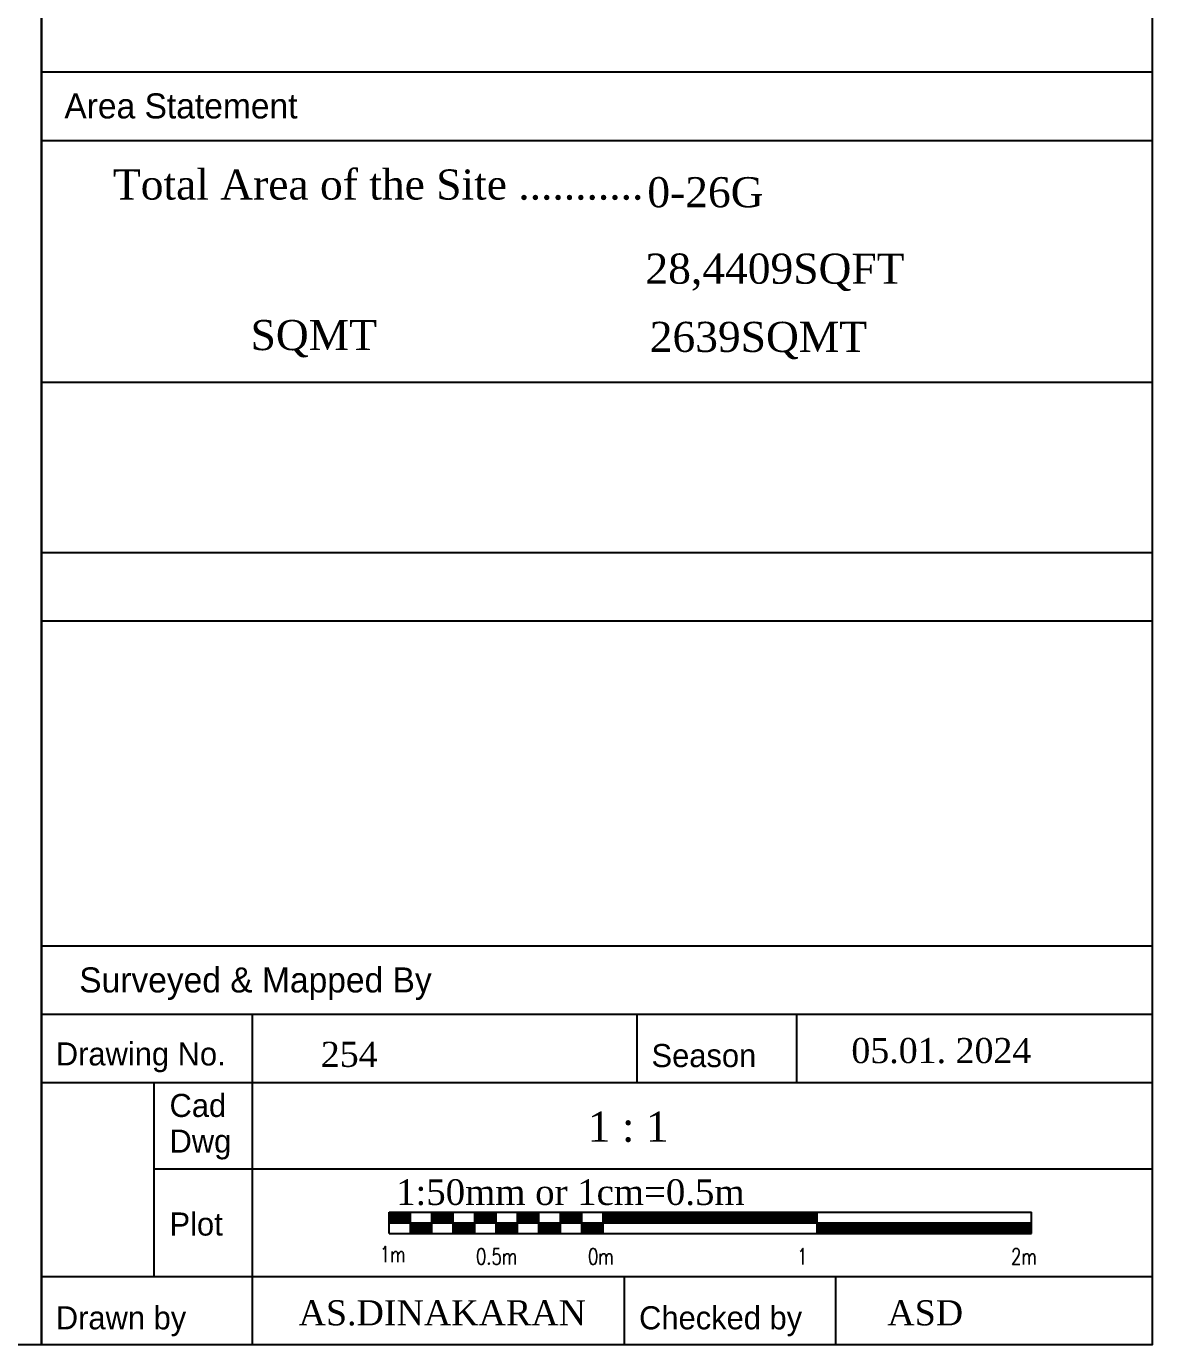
# Model space of a CAD drawing. Extents: x 1878645 to 3043969, y -1160829 to -603973.
# Drawn here: x 2256811 to 2289769, y -1160829 to -1122261 of the extents above; entities that cross this region are included whole.
import ezdxf
from ezdxf.enums import TextEntityAlignment as Align

# ---------------------------------------------------------------- set-up
doc = ezdxf.new("R2010")
doc.units = 0
doc.header["$LTSCALE"] = 100
for name, color, linetype in [('BOR', 100, 'Continuous'), ('TEMPLE', 6, 'Continuous'), ('TITLE', 7, 'Continuous')]:
    doc.layers.add(name, color=color, linetype=linetype)
doc.styles.add('rs', font='romans.shx')
doc.styles.add('STY', font='stylu.ttf')
doc.styles.add('TR', font='times.ttf', dxfattribs={"height": 2.4})

# ---------------------------------------------------------------- blocks, each defined once
blk = doc.blocks.new('*X2625')
at = {"color": 0}
for p, q in [((912.9, 95.28), (912.9, 96.28)), ((913, 95.28), (913, 96.28)), ((913.1, 95.28), (913.1, 96.28)), ((913.2, 95.28), (913.2, 96.28)), ((913.3, 95.28), (913.3, 96.28)), ((913.4, 95.28), (913.4, 96.28)), ((913.5, 95.28), (913.5, 96.28)), ((913.6, 95.28), (913.6, 96.28)), ((913.7, 95.28), (913.7, 96.28)), ((913.8, 95.28), (913.8, 96.28)), ((913.9, 95.28), (913.9, 96.28)), ((914, 95.28), (914, 96.28)), ((914.1, 95.28), (914.1, 96.28)), ((914.2, 95.28), (914.2, 96.28)), ((914.3, 95.28), (914.3, 96.28)), ((914.4, 95.28), (914.4, 96.28)), ((914.5, 95.28), (914.5, 96.28)), ((914.6, 95.28), (914.6, 96.28)), ((914.7, 95.28), (914.7, 96.28)), ((914.8, 95.28), (914.8, 96.28)), ((916.9, 95.28), (916.9, 96.28)), ((917, 95.28), (917, 96.28)), ((917.1, 95.28), (917.1, 96.28)), ((917.2, 95.28), (917.2, 96.28)), ((917.3, 95.28), (917.3, 96.28)), ((917.4, 95.28), (917.4, 96.28)), ((917.5, 95.28), (917.5, 96.28)), ((917.6, 95.28), (917.6, 96.28)), ((917.7, 95.28), (917.7, 96.28)), ((917.8, 95.28), (917.8, 96.28)), ((917.9, 95.28), (917.9, 96.28)), ((918, 95.28), (918, 96.28)), ((918.1, 95.28), (918.1, 96.28)), ((918.2, 95.28), (918.2, 96.28)), ((918.3, 95.28), (918.3, 96.28)), ((918.4, 95.28), (918.4, 96.28)), ((918.5, 95.28), (918.5, 96.28)), ((918.6, 95.28), (918.6, 96.28)), ((918.7, 95.28), (918.7, 96.28)), ((918.8, 95.28), (918.8, 96.28)), ((920.9, 95.28), (920.9, 96.28)), ((921, 95.28), (921, 96.28)), ((921.1, 95.28), (921.1, 96.28)), ((921.2, 95.28), (921.2, 96.28)), ((921.3, 95.28), (921.3, 96.28)), ((921.4, 95.28), (921.4, 96.28)), ((921.5, 95.28), (921.5, 96.28)), ((921.6, 95.28), (921.6, 96.28)), ((921.7, 95.28), (921.7, 96.28)), ((921.8, 95.28), (921.8, 96.28)), ((921.9, 95.28), (921.9, 96.28)), ((922, 95.28), (922, 96.28)), ((922.1, 95.28), (922.1, 96.28)), ((922.2, 95.28), (922.2, 96.28)), ((922.3, 95.28), (922.3, 96.28)), ((922.4, 95.28), (922.4, 96.28)), ((922.5, 95.28), (922.5, 96.28)), ((922.6, 95.28), (922.6, 96.28)), ((922.7, 95.28), (922.7, 96.28)), ((922.8, 95.28), (922.8, 96.28)), ((924.9, 95.28), (924.9, 96.28)), ((925, 95.28), (925, 96.28)), ((925.1, 95.28), (925.1, 96.28)), ((925.2, 95.28), (925.2, 96.28)), ((925.3, 95.28), (925.3, 96.28)), ((925.4, 95.28), (925.4, 96.28)), ((925.5, 95.28), (925.5, 96.28)), ((925.6, 95.28), (925.6, 96.28)), ((925.7, 95.28), (925.7, 96.28)), ((925.8, 95.28), (925.8, 96.28)), ((925.9, 95.28), (925.9, 96.28)), ((926, 95.28), (926, 96.28)), ((926.1, 95.28), (926.1, 96.28)), ((926.2, 95.28), (926.2, 96.28)), ((926.3, 95.28), (926.3, 96.28)), ((926.4, 95.28), (926.4, 96.28)), ((926.5, 95.28), (926.5, 96.28)), ((926.6, 95.28), (926.6, 96.28)), ((926.7, 95.28), (926.7, 96.28)), ((926.8, 95.28), (926.8, 96.28)), ((928.9, 95.28), (928.9, 96.28)), ((929, 95.28), (929, 96.28)), ((929.1, 95.28), (929.1, 96.28)), ((929.2, 95.28), (929.2, 96.28)), ((929.3, 95.28), (929.3, 96.28)), ((929.4, 95.28), (929.4, 96.28)), ((929.5, 95.28), (929.5, 96.28)), ((929.6, 95.28), (929.6, 96.28)), ((929.7, 95.28), (929.7, 96.28)), ((929.8, 95.28), (929.8, 96.28)), ((929.9, 95.28), (929.9, 96.28)), ((930, 95.28), (930, 96.28)), ((930.1, 95.28), (930.1, 96.28)), ((930.2, 95.28), (930.2, 96.28)), ((930.3, 95.28), (930.3, 96.28)), ((930.4, 95.28), (930.4, 96.28)), ((930.5, 95.28), (930.5, 96.28)), ((930.6, 95.28), (930.6, 96.28)), ((930.7, 95.28), (930.7, 96.28)), ((930.8, 95.28), (930.8, 96.28)), ((914.9, 94.28), (914.9, 95.28)), ((915, 94.28), (915, 95.28)), ((915.1, 94.28), (915.1, 95.28)), ((915.2, 94.28), (915.2, 95.28)), ((915.3, 94.28), (915.3, 95.28)), ((915.4, 94.28), (915.4, 95.28)), ((915.5, 94.28), (915.5, 95.28)), ((915.6, 94.28), (915.6, 95.28)), ((915.7, 94.28), (915.7, 95.28)), ((915.8, 94.28), (915.8, 95.28)), ((915.9, 94.28), (915.9, 95.28)), ((916, 94.28), (916, 95.28)), ((916.1, 94.28), (916.1, 95.28)), ((916.2, 94.28), (916.2, 95.28)), ((916.3, 94.28), (916.3, 95.28)), ((916.4, 94.28), (916.4, 95.28)), ((916.5, 94.28), (916.5, 95.28)), ((916.6, 94.28), (916.6, 95.28)), ((916.7, 94.28), (916.7, 95.28)), ((916.8, 94.28), (916.8, 95.28)), ((918.9, 94.28), (918.9, 95.28)), ((919, 94.28), (919, 95.28)), ((919.1, 94.28), (919.1, 95.28)), ((919.2, 94.28), (919.2, 95.28)), ((919.3, 94.28), (919.3, 95.28)), ((919.4, 94.28), (919.4, 95.28)), ((919.5, 94.28), (919.5, 95.28)), ((919.6, 94.28), (919.6, 95.28)), ((919.7, 94.28), (919.7, 95.28)), ((919.8, 94.28), (919.8, 95.28)), ((919.9, 94.28), (919.9, 95.28)), ((920, 94.28), (920, 95.28)), ((920.1, 94.28), (920.1, 95.28)), ((920.2, 94.28), (920.2, 95.28)), ((920.3, 94.28), (920.3, 95.28)), ((920.4, 94.28), (920.4, 95.28)), ((920.5, 94.28), (920.5, 95.28)), ((920.6, 94.28), (920.6, 95.28)), ((920.7, 94.28), (920.7, 95.28)), ((920.8, 94.28), (920.8, 95.28)), ((922.9, 94.28), (922.9, 95.28)), ((923, 94.28), (923, 95.28)), ((923.1, 94.28), (923.1, 95.28)), ((923.2, 94.28), (923.2, 95.28)), ((923.3, 94.28), (923.3, 95.28)), ((923.4, 94.28), (923.4, 95.28)), ((923.5, 94.28), (923.5, 95.28)), ((923.6, 94.28), (923.6, 95.28)), ((923.7, 94.28), (923.7, 95.28)), ((923.8, 94.28), (923.8, 95.28)), ((923.9, 94.28), (923.9, 95.28)), ((924, 94.28), (924, 95.28)), ((924.1, 94.28), (924.1, 95.28)), ((924.2, 94.28), (924.2, 95.28)), ((924.3, 94.28), (924.3, 95.28)), ((924.4, 94.28), (924.4, 95.28)), ((924.5, 94.28), (924.5, 95.28)), ((924.6, 94.28), (924.6, 95.28)), ((924.7, 94.28), (924.7, 95.28)), ((924.8, 94.28), (924.8, 95.28)), ((926.9, 94.28), (926.9, 95.28)), ((927, 94.28), (927, 95.28)), ((927.1, 94.28), (927.1, 95.28)), ((927.2, 94.28), (927.2, 95.28)), ((927.3, 94.28), (927.3, 95.28)), ((927.4, 94.28), (927.4, 95.28)), ((927.5, 94.28), (927.5, 95.28)), ((927.6, 94.28), (927.6, 95.28)), ((927.7, 94.28), (927.7, 95.28)), ((927.8, 94.28), (927.8, 95.28)), ((927.9, 94.28), (927.9, 95.28)), ((928, 94.28), (928, 95.28)), ((928.1, 94.28), (928.1, 95.28)), ((928.2, 94.28), (928.2, 95.28)), ((928.3, 94.28), (928.3, 95.28)), ((928.4, 94.28), (928.4, 95.28)), ((928.5, 94.28), (928.5, 95.28)), ((928.6, 94.28), (928.6, 95.28)), ((928.7, 94.28), (928.7, 95.28)), ((928.8, 94.28), (928.8, 95.28)), ((930.9, 94.28), (930.9, 95.28)), ((931, 94.28), (931, 95.28)), ((931.1, 94.28), (931.1, 95.28)), ((931.2, 94.28), (931.2, 95.28)), ((931.3, 94.28), (931.3, 95.28)), ((931.4, 94.28), (931.4, 95.28)), ((931.5, 94.28), (931.5, 95.28)), ((931.6, 94.28), (931.6, 95.28)), ((931.7, 94.28), (931.7, 95.28)), ((931.8, 94.28), (931.8, 95.28)), ((931.9, 94.28), (931.9, 95.28)), ((932, 94.28), (932, 95.28)), ((932.1, 94.28), (932.1, 95.28)), ((932.2, 94.28), (932.2, 95.28)), ((932.3, 94.28), (932.3, 95.28)), ((932.4, 94.28), (932.4, 95.28)), ((932.5, 94.28), (932.5, 95.28)), ((932.6, 94.28), (932.6, 95.28)), ((932.7, 94.28), (932.7, 95.28)), ((932.8, 94.28), (932.8, 95.28))]:
    blk.add_line(p, q, dxfattribs=at)

msp = doc.modelspace()

# ---------------------------------------------------------------- linework, layer by layer
at = {"layer": 'BOR', "lineweight": 25}
for p, q in [((2257249.72938, -1123595.5387), (2289768.89872, -1123595.5387)), ((2257249.72938, -1137654.20969), (2289768.89872, -1137654.20969)), ((2257249.72938, -1149158.45271), (2289768.89872, -1149158.45271)), ((2257249.72938, -1151159.49024), (2289768.89872, -1151159.49024))]:
    msp.add_line(p, q, dxfattribs=at)
at = {"layer": 'BOR'}
for points in [[(2257249.72938, -1048428.61387), (2257249.72938, -1160828.61387)], [(2257249.72938, -1160828.61387), (2289768.89872, -1160828.61387), (2289768.89872, -1048463.93467)]]:
    msp.add_lwpolyline(points, dxfattribs=at)
at = {"layer": 'TEMPLE'}
msp.add_lwpolyline([(2257249.72938, -1048428.61387), (2144849.72938, -1048428.61387), (2144849.72938, -1160828.61387), (2257249.72938, -1160828.61387)], close=True, dxfattribs=at)
at = {"layer": 'TITLE', "lineweight": 25, "ltscale": 0.03}
for p, q in [((2257249.72938, -1125596.57623), (2289768.89872, -1125596.57623)), ((2257249.72938, -1132667.15329), (2289768.89872, -1132667.15329)), ((2257249.72938, -1139655.24721), (2289768.89872, -1139655.24721)), ((2257249.72938, -1151159.49024), (2289768.89872, -1151159.49024)), ((2263423.11221, -1151159.49024), (2263423.11221, -1160829.30534)), ((2279344.86648, -1151159.49024), (2279344.86648, -1153156.95173)), ((2257249.72938, -1153160.52776), (2289768.89872, -1153160.52776)), ((2260537.02698, -1153160.52776), (2260537.02698, -1158831.84385)), ((2260537.02698, -1155683.36195), (2289768.89872, -1155683.36195)), ((2257249.72938, -1158831.84385), (2289768.89872, -1158831.84385)), ((2280490.63522, -1158831.84385), (2280490.63522, -1160829.30534))]:
    msp.add_line(p, q, dxfattribs=at)
at = {"layer": 'TITLE', "color": 7}
for p, q in [((2267424.92045, -1156949.15245, -27019.38835), (2286221.01669, -1156949.13529, -27019.38835)), ((2267424.92102, -1157575.68899, -27019.38835), (2267424.92045, -1156949.15245, -27019.38835)), ((2268051.45756, -1157575.68842, -27019.38835), (2268051.45699, -1156949.15188, -27019.38835)), ((2268677.99411, -1157575.68785, -27019.38835), (2268677.99353, -1156949.1513, -27019.38835)), ((2269304.53065, -1157575.68727, -27019.38835), (2269304.53007, -1156949.15073, -27019.38835)), ((2269931.06719, -1157575.6867, -27019.38835), (2269931.06662, -1156949.15016, -27019.38835)), ((2270557.60373, -1157575.68613, -27019.38835), (2270557.60316, -1156949.14959, -27019.38835)), ((2271184.14027, -1157575.68556, -27019.38835), (2271184.1397, -1156949.14902, -27019.38835)), ((2271810.67681, -1157575.68498, -27019.38835), (2271810.67624, -1156949.14844, -27019.38835)), ((2272437.21335, -1157575.68441, -27019.38835), (2272437.21278, -1156949.14787, -27019.38835)), ((2273063.7499, -1157575.68384, -27019.38835), (2273063.74932, -1156949.1473, -27019.38835)), ((2273690.28644, -1157575.68327, -27019.38835), (2273690.28586, -1156949.14673, -27019.38835)), ((2273715.5516, -1157262.41497, 1801.29256), (2273715.55131, -1156949.1467, 1801.29256)), ((2273746.87843, -1157262.41495, 1801.29256), (2273746.87814, -1156949.14668, 1801.29256)), ((2273778.20525, -1157262.41492, 1801.29256), (2273778.20497, -1156949.14665, 1801.29256)), ((2273809.53208, -1157262.41489, 1801.29256), (2273809.53179, -1156949.14662, 1801.29256)), ((2273840.85891, -1157262.41486, 1801.29256), (2273840.85862, -1156949.14659, 1801.29256)), ((2273872.18574, -1157262.41483, 1801.29256), (2273872.18545, -1156949.14656, 1801.29256)), ((2273903.51256, -1157262.4148, 1801.29256), (2273903.51228, -1156949.14653, 1801.29256)), ((2273934.83939, -1157262.41477, 1801.29256), (2273934.8391, -1156949.1465, 1801.29256)), ((2273966.16622, -1157262.41475, 1801.29256), (2273966.16593, -1156949.14648, 1801.29256)), ((2273997.49304, -1157262.41472, 1801.29256), (2273997.49276, -1156949.14645, 1801.29256)), ((2274028.81987, -1157262.41469, 1801.29256), (2274028.81958, -1156949.14642, 1801.29256)), ((2274060.1467, -1157262.41466, 1801.29256), (2274060.14641, -1156949.14639, 1801.29256)), ((2274091.47352, -1157262.41463, 1801.29256), (2274091.47324, -1156949.14636, 1801.29256)), ((2274122.80035, -1157262.4146, 1801.29256), (2274122.80007, -1156949.14633, 1801.29256)), ((2274154.12718, -1157262.41457, 1801.29256), (2274154.12689, -1156949.1463, 1801.29256)), ((2274185.45401, -1157262.41455, 1801.29256), (2274185.45372, -1156949.14628, 1801.29256)), ((2274216.78083, -1157262.41452, 1801.29256), (2274216.78055, -1156949.14625, 1801.29256)), ((2274248.10766, -1157262.41449, 1801.29256), (2274248.10737, -1156949.14622, 1801.29256)), ((2274279.43449, -1157262.41446, 1801.29256), (2274279.4342, -1156949.14619, 1801.29256)), ((2274310.76131, -1157262.41443, 1801.29256), (2274310.76103, -1156949.14616, 1801.29256)), ((2274342.08814, -1157262.4144, 1801.29256), (2274342.08786, -1156949.14613, 1801.29256)), ((2274373.41497, -1157262.41437, 1801.29256), (2274373.41468, -1156949.1461, 1801.29256)), ((2274404.74179, -1157262.41435, 1801.29256), (2274404.74151, -1156949.14607, 1801.29256)), ((2274436.06862, -1157262.41432, 1801.29256), (2274436.06834, -1156949.14605, 1801.29256)), ((2274467.39545, -1157262.41429, 1801.29256), (2274467.39516, -1156949.14602, 1801.29256)), ((2274498.72228, -1157262.41426, 1801.29256), (2274498.72199, -1156949.14599, 1801.29256)), ((2274530.0491, -1157262.41423, 1801.29256), (2274530.04882, -1156949.14596, 1801.29256)), ((2274561.37593, -1157262.4142, 1801.29256), (2274561.37564, -1156949.14593, 1801.29256)), ((2274592.70276, -1157262.41417, 1801.29256), (2274592.70247, -1156949.1459, 1801.29256)), ((2274624.02958, -1157262.41415, 1801.29256), (2274624.0293, -1156949.14587, 1801.29256)), ((2274655.35641, -1157262.41412, 1801.29256), (2274655.35613, -1156949.14585, 1801.29256)), ((2274686.68324, -1157262.41409, 1801.29256), (2274686.68295, -1156949.14582, 1801.29256)), ((2274718.01007, -1157262.41406, 1801.29256), (2274718.00978, -1156949.14579, 1801.29256)), ((2274749.33689, -1157262.41403, 1801.29256), (2274749.33661, -1156949.14576, 1801.29256)), ((2274780.66372, -1157262.414, 1801.29256), (2274780.66343, -1156949.14573, 1801.29256)), ((2274811.99055, -1157262.41397, 1801.29256), (2274811.99026, -1156949.1457, 1801.29256)), ((2274843.31737, -1157262.41395, 1801.29256), (2274843.31709, -1156949.14567, 1801.29256)), ((2274874.6442, -1157262.41392, 1801.29256), (2274874.64392, -1156949.14565, 1801.29256)), ((2274905.97103, -1157262.41389, 1801.29256), (2274905.97074, -1156949.14562, 1801.29256)), ((2274937.29786, -1157262.41386, 1801.29256), (2274937.29757, -1156949.14559, 1801.29256)), ((2274968.62468, -1157262.41383, 1801.29256), (2274968.6244, -1156949.14556, 1801.29256)), ((2274999.95151, -1157262.4138, 1801.29256), (2274999.95122, -1156949.14553, 1801.29256)), ((2275031.27834, -1157262.41377, 1801.29256), (2275031.27805, -1156949.1455, 1801.29256)), ((2275062.60516, -1157262.41374, 1801.29256), (2275062.60488, -1156949.14547, 1801.29256)), ((2275093.93199, -1157262.41372, 1801.29256), (2275093.9317, -1156949.14545, 1801.29256)), ((2275125.25882, -1157262.41369, 1801.29256), (2275125.25853, -1156949.14542, 1801.29256)), ((2275156.58564, -1157262.41366, 1801.29256), (2275156.58536, -1156949.14539, 1801.29256)), ((2275187.91247, -1157262.41363, 1801.29256), (2275187.91219, -1156949.14536, 1801.29256)), ((2275219.2393, -1157262.4136, 1801.29256), (2275219.23901, -1156949.14533, 1801.29256)), ((2275250.56613, -1157262.41357, 1801.29256), (2275250.56584, -1156949.1453, 1801.29256)), ((2275281.89295, -1157262.41354, 1801.29256), (2275281.89267, -1156949.14527, 1801.29256)), ((2275313.21978, -1157262.41352, 1801.29256), (2275313.21949, -1156949.14525, 1801.29256)), ((2275344.54661, -1157262.41349, 1801.29256), (2275344.54632, -1156949.14522, 1801.29256)), ((2275375.87343, -1157262.41346, 1801.29256), (2275375.87315, -1156949.14519, 1801.29256)), ((2275407.20026, -1157262.41343, 1801.29256), (2275407.19997, -1156949.14516, 1801.29256)), ((2275438.52709, -1157262.4134, 1801.29256), (2275438.5268, -1156949.14513, 1801.29256)), ((2275469.85392, -1157262.41337, 1801.29256), (2275469.85363, -1156949.1451, 1801.29256)), ((2275501.18074, -1157262.41334, 1801.29256), (2275501.18046, -1156949.14507, 1801.29256)), ((2275532.50757, -1157262.41332, 1801.29256), (2275532.50728, -1156949.14505, 1801.29256)), ((2275563.8344, -1157262.41329, 1801.29256), (2275563.83411, -1156949.14502, 1801.29256)), ((2275595.16122, -1157262.41326, 1801.29256), (2275595.16094, -1156949.14499, 1801.29256)), ((2275626.48805, -1157262.41323, 1801.29256), (2275626.48776, -1156949.14496, 1801.29256)), ((2275657.81488, -1157262.4132, 1801.29256), (2275657.81459, -1156949.14493, 1801.29256)), ((2275689.14171, -1157262.41317, 1801.29256), (2275689.14142, -1156949.1449, 1801.29256)), ((2275720.46853, -1157262.41314, 1801.29256), (2275720.46825, -1156949.14487, 1801.29256)), ((2275751.79536, -1157262.41312, 1801.29256), (2275751.79507, -1156949.14484, 1801.29256)), ((2275783.12219, -1157262.41309, 1801.29256), (2275783.1219, -1156949.14482, 1801.29256)), ((2275814.44901, -1157262.41306, 1801.29256), (2275814.44873, -1156949.14479, 1801.29256)), ((2275845.77584, -1157262.41303, 1801.29256), (2275845.77555, -1156949.14476, 1801.29256)), ((2275877.10267, -1157262.413, 1801.29256), (2275877.10238, -1156949.14473, 1801.29256)), ((2275908.42949, -1157262.41297, 1801.29256), (2275908.42921, -1156949.1447, 1801.29256)), ((2275939.75632, -1157262.41294, 1801.29256), (2275939.75604, -1156949.14467, 1801.29256)), ((2275971.08315, -1157262.41292, 1801.29256), (2275971.08286, -1156949.14464, 1801.29256)), ((2276002.40998, -1157262.41289, 1801.29256), (2276002.40969, -1156949.14462, 1801.29256)), ((2276033.7368, -1157262.41286, 1801.29256), (2276033.73652, -1156949.14459, 1801.29256)), ((2276065.06363, -1157262.41283, 1801.29256), (2276065.06334, -1156949.14456, 1801.29256)), ((2276096.39046, -1157262.4128, 1801.29256), (2276096.39017, -1156949.14453, 1801.29256)), ((2276127.71728, -1157262.41277, 1801.29256), (2276127.717, -1156949.1445, 1801.29256)), ((2276159.04411, -1157262.41274, 1801.29256), (2276159.04382, -1156949.14447, 1801.29256)), ((2276190.37094, -1157262.41271, 1801.29256), (2276190.37065, -1156949.14444, 1801.29256)), ((2276221.69777, -1157262.41269, 1801.29256), (2276221.69748, -1156949.14442, 1801.29256)), ((2276253.02459, -1157262.41266, 1801.29256), (2276253.02431, -1156949.14439, 1801.29256)), ((2276284.35142, -1157262.41263, 1801.29256), (2276284.35113, -1156949.14436, 1801.29256)), ((2276315.67825, -1157262.4126, 1801.29256), (2276315.67796, -1156949.14433, 1801.29256)), ((2276347.00507, -1157262.41257, 1801.29256), (2276347.00479, -1156949.1443, 1801.29256)), ((2276378.3319, -1157262.41254, 1801.29256), (2276378.33161, -1156949.14427, 1801.29256)), ((2276409.65873, -1157262.41251, 1801.29256), (2276409.65844, -1156949.14424, 1801.29256)), ((2276440.98556, -1157262.41249, 1801.29256), (2276440.98527, -1156949.14422, 1801.29256)), ((2276472.31238, -1157262.41246, 1801.29256), (2276472.3121, -1156949.14419, 1801.29256)), ((2276503.63921, -1157262.41243, 1801.29256), (2276503.63892, -1156949.14416, 1801.29256)), ((2276534.96604, -1157262.4124, 1801.29256), (2276534.96575, -1156949.14413, 1801.29256)), ((2276566.29286, -1157262.41237, 1801.29256), (2276566.29258, -1156949.1441, 1801.29256)), ((2276597.61969, -1157262.41234, 1801.29256), (2276597.6194, -1156949.14407, 1801.29256)), ((2276628.94652, -1157262.41231, 1801.29256), (2276628.94623, -1156949.14404, 1801.29256)), ((2276660.27334, -1157262.41229, 1801.29256), (2276660.27306, -1156949.14402, 1801.29256)), ((2276691.60017, -1157262.41226, 1801.29256), (2276691.59988, -1156949.14399, 1801.29256)), ((2276722.927, -1157262.41223, 1801.29256), (2276722.92671, -1156949.14396, 1801.29256)), ((2276754.25383, -1157262.4122, 1801.29256), (2276754.25354, -1156949.14393, 1801.29256)), ((2276785.58065, -1157262.41217, 1801.29256), (2276785.58037, -1156949.1439, 1801.29256)), ((2276816.90748, -1157262.41214, 1801.29256), (2276816.90719, -1156949.14387, 1801.29256)), ((2276848.23431, -1157262.41211, 1801.29256), (2276848.23402, -1156949.14384, 1801.29256)), ((2276879.56113, -1157262.41209, 1801.29256), (2276879.56085, -1156949.14382, 1801.29256)), ((2276910.88796, -1157262.41206, 1801.29256), (2276910.88767, -1156949.14379, 1801.29256)), ((2276942.21479, -1157262.41203, 1801.29256), (2276942.2145, -1156949.14376, 1801.29256)), ((2276973.54161, -1157262.412, 1801.29256), (2276973.54133, -1156949.14373, 1801.29256)), ((2277004.86844, -1157262.41197, 1801.29256), (2277004.86816, -1156949.1437, 1801.29256)), ((2277036.19527, -1157262.41194, 1801.29256), (2277036.19498, -1156949.14367, 1801.29256)), ((2277067.5221, -1157262.41191, 1801.29256), (2277067.52181, -1156949.14364, 1801.29256)), ((2277098.84892, -1157262.41189, 1801.29256), (2277098.84864, -1156949.14361, 1801.29256)), ((2277130.17575, -1157262.41186, 1801.29256), (2277130.17546, -1156949.14359, 1801.29256)), ((2277161.50258, -1157262.41183, 1801.29256), (2277161.50229, -1156949.14356, 1801.29256)), ((2277192.8294, -1157262.4118, 1801.29256), (2277192.82912, -1156949.14353, 1801.29256)), ((2277224.15623, -1157262.41177, 1801.29256), (2277224.15595, -1156949.1435, 1801.29256)), ((2277255.48306, -1157262.41174, 1801.29256), (2277255.48277, -1156949.14347, 1801.29256)), ((2277286.80989, -1157262.41171, 1801.29256), (2277286.8096, -1156949.14344, 1801.29256)), ((2277318.13671, -1157262.41169, 1801.29256), (2277318.13643, -1156949.14341, 1801.29256)), ((2277349.46354, -1157262.41166, 1801.29256), (2277349.46325, -1156949.14339, 1801.29256)), ((2277380.79037, -1157262.41163, 1801.29256), (2277380.79008, -1156949.14336, 1801.29256)), ((2277412.11719, -1157262.4116, 1801.29256), (2277412.11691, -1156949.14333, 1801.29256)), ((2277443.44402, -1157262.41157, 1801.29256), (2277443.44373, -1156949.1433, 1801.29256)), ((2277474.77085, -1157262.41154, 1801.29256), (2277474.77056, -1156949.14327, 1801.29256)), ((2277506.09768, -1157262.41151, 1801.29256), (2277506.09739, -1156949.14324, 1801.29256)), ((2277537.4245, -1157262.41149, 1801.29256), (2277537.42422, -1156949.14321, 1801.29256)), ((2277568.75133, -1157262.41146, 1801.29256), (2277568.75104, -1156949.14319, 1801.29256)), ((2277600.07816, -1157262.41143, 1801.29256), (2277600.07787, -1156949.14316, 1801.29256)), ((2277631.40498, -1157262.4114, 1801.29256), (2277631.4047, -1156949.14313, 1801.29256)), ((2277662.73181, -1157262.41137, 1801.29256), (2277662.73152, -1156949.1431, 1801.29256)), ((2277694.05864, -1157262.41134, 1801.29256), (2277694.05835, -1156949.14307, 1801.29256)), ((2277725.38546, -1157262.41131, 1801.29256), (2277725.38518, -1156949.14304, 1801.29256)), ((2277756.71229, -1157262.41128, 1801.29256), (2277756.71201, -1156949.14301, 1801.29256)), ((2277788.03912, -1157262.41126, 1801.29256), (2277788.03883, -1156949.14299, 1801.29256)), ((2277819.36595, -1157262.41123, 1801.29256), (2277819.36566, -1156949.14296, 1801.29256)), ((2277850.69277, -1157262.4112, 1801.29256), (2277850.69249, -1156949.14293, 1801.29256)), ((2277882.0196, -1157262.41117, 1801.29256), (2277882.01931, -1156949.1429, 1801.29256)), ((2277913.34643, -1157262.41114, 1801.29256), (2277913.34614, -1156949.14287, 1801.29256)), ((2277944.67325, -1157262.41111, 1801.29256), (2277944.67297, -1156949.14284, 1801.29256)), ((2277976.00008, -1157262.41108, 1801.29256), (2277975.9998, -1156949.14281, 1801.29256)), ((2278007.32691, -1157262.41106, 1801.29256), (2278007.32662, -1156949.14279, 1801.29256)), ((2278038.65374, -1157262.41103, 1801.29256), (2278038.65345, -1156949.14276, 1801.29256)), ((2278069.98056, -1157262.411, 1801.29256), (2278069.98028, -1156949.14273, 1801.29256)), ((2278101.30739, -1157262.41097, 1801.29256), (2278101.3071, -1156949.1427, 1801.29256)), ((2278132.63422, -1157262.41094, 1801.29256), (2278132.63393, -1156949.14267, 1801.29256)), ((2278163.96104, -1157262.41091, 1801.29256), (2278163.96076, -1156949.14264, 1801.29256)), ((2278195.28787, -1157262.41088, 1801.29256), (2278195.28758, -1156949.14261, 1801.29256)), ((2278226.6147, -1157262.41086, 1801.29256), (2278226.61441, -1156949.14259, 1801.29256)), ((2278257.94152, -1157262.41083, 1801.29256), (2278257.94124, -1156949.14256, 1801.29256)), ((2278289.26835, -1157262.4108, 1801.29256), (2278289.26807, -1156949.14253, 1801.29256)), ((2278320.59518, -1157262.41077, 1801.29256), (2278320.59489, -1156949.1425, 1801.29256)), ((2278351.92201, -1157262.41074, 1801.29256), (2278351.92172, -1156949.14247, 1801.29256)), ((2278383.24883, -1157262.41071, 1801.29256), (2278383.24855, -1156949.14244, 1801.29256)), ((2278414.57566, -1157262.41068, 1801.29256), (2278414.57537, -1156949.14241, 1801.29256)), ((2278445.90249, -1157262.41066, 1801.29256), (2278445.9022, -1156949.14238, 1801.29256)), ((2278477.22931, -1157262.41063, 1801.29256), (2278477.22903, -1156949.14236, 1801.29256)), ((2278508.55614, -1157262.4106, 1801.29256), (2278508.55586, -1156949.14233, 1801.29256)), ((2278539.88297, -1157262.41057, 1801.29256), (2278539.88268, -1156949.1423, 1801.29256)), ((2278571.2098, -1157262.41054, 1801.29256), (2278571.20951, -1156949.14227, 1801.29256)), ((2278602.53662, -1157262.41051, 1801.29256), (2278602.53634, -1156949.14224, 1801.29256)), ((2278633.86345, -1157262.41048, 1801.29256), (2278633.86316, -1156949.14221, 1801.29256)), ((2278665.19028, -1157262.41046, 1801.29256), (2278665.18999, -1156949.14218, 1801.29256)), ((2278696.5171, -1157262.41043, 1801.29256), (2278696.51682, -1156949.14216, 1801.29256)), ((2278727.84393, -1157262.4104, 1801.29256), (2278727.84365, -1156949.14213, 1801.29256)), ((2278759.17076, -1157262.41037, 1801.29256), (2278759.17047, -1156949.1421, 1801.29256)), ((2278790.49758, -1157262.41034, 1801.29256), (2278790.4973, -1156949.14207, 1801.29256)), ((2278821.82441, -1157262.41031, 1801.29256), (2278821.82413, -1156949.14204, 1801.29256)), ((2278853.15124, -1157262.41028, 1801.29256), (2278853.15095, -1156949.14201, 1801.29256)), ((2278884.47807, -1157262.41026, 1801.29256), (2278884.47778, -1156949.14198, 1801.29256)), ((2278915.80489, -1157262.41023, 1801.29256), (2278915.80461, -1156949.14196, 1801.29256)), ((2278947.13172, -1157262.4102, 1801.29256), (2278947.13143, -1156949.14193, 1801.29256)), ((2278978.45855, -1157262.41017, 1801.29256), (2278978.45826, -1156949.1419, 1801.29256)), ((2279009.78537, -1157262.41014, 1801.29256), (2279009.78509, -1156949.14187, 1801.29256)), ((2279041.1122, -1157262.41011, 1801.29256), (2279041.11192, -1156949.14184, 1801.29256)), ((2279072.43903, -1157262.41008, 1801.29256), (2279072.43874, -1156949.14181, 1801.29256)), ((2279103.76586, -1157262.41005, 1801.29256), (2279103.76557, -1156949.14178, 1801.29256)), ((2279135.09268, -1157262.41003, 1801.29256), (2279135.0924, -1156949.14176, 1801.29256)), ((2279166.41951, -1157262.41, 1801.29256), (2279166.41922, -1156949.14173, 1801.29256)), ((2279197.74634, -1157262.40997, 1801.29256), (2279197.74605, -1156949.1417, 1801.29256)), ((2279229.07316, -1157262.40994, 1801.29256), (2279229.07288, -1156949.14167, 1801.29256)), ((2279260.39999, -1157262.40991, 1801.29256), (2279260.3997, -1156949.14164, 1801.29256)), ((2279291.72682, -1157262.40988, 1801.29256), (2279291.72653, -1156949.14161, 1801.29256)), ((2279323.05365, -1157262.40985, 1801.29256), (2279323.05336, -1156949.14158, 1801.29256)), ((2279354.38047, -1157262.40983, 1801.29256), (2279354.38019, -1156949.14156, 1801.29256)), ((2279385.7073, -1157262.4098, 1801.29256), (2279385.70701, -1156949.14153, 1801.29256)), ((2279417.03413, -1157262.40977, 1801.29256), (2279417.03384, -1156949.1415, 1801.29256)), ((2279448.36095, -1157262.40974, 1801.29256), (2279448.36067, -1156949.14147, 1801.29256)), ((2279479.68778, -1157262.40971, 1801.29256), (2279479.68749, -1156949.14144, 1801.29256)), ((2279511.01461, -1157262.40968, 1801.29256), (2279511.01432, -1156949.14141, 1801.29256)), ((2279542.34143, -1157262.40965, 1801.29256), (2279542.34115, -1156949.14138, 1801.29256)), ((2279573.66826, -1157262.40963, 1801.29256), (2279573.66798, -1156949.14136, 1801.29256)), ((2279604.99509, -1157262.4096, 1801.29256), (2279604.9948, -1156949.14133, 1801.29256)), ((2279636.32192, -1157262.40957, 1801.29256), (2279636.32163, -1156949.1413, 1801.29256)), ((2279667.64874, -1157262.40954, 1801.29256), (2279667.64846, -1156949.14127, 1801.29256)), ((2279698.97557, -1157262.40951, 1801.29256), (2279698.97528, -1156949.14124, 1801.29256)), ((2279730.3024, -1157262.40948, 1801.29256), (2279730.30211, -1156949.14121, 1801.29256)), ((2279761.62922, -1157262.40945, 1801.29256), (2279761.62894, -1156949.14118, 1801.29256)), ((2279792.95605, -1157262.40943, 1801.29256), (2279792.95577, -1156949.14115, 1801.29256)), ((2279824.28288, -1157262.4094, 1801.29256), (2279824.28259, -1156949.14113, 1801.29256)), ((2279855.60971, -1157262.40937, 1801.29256), (2279855.60942, -1156949.1411, 1801.29256)), ((2279886.93653, -1157262.40934, 1801.29256), (2279886.93625, -1156949.14107, 1801.29256)), ((2279918.26336, -1157262.40931, 1801.29256), (2279918.26307, -1156949.14104, 1801.29256)), ((2279949.59019, -1157262.40928, 1801.29256), (2279949.5899, -1156949.14101, 1801.29256)), ((2279955.65185, -1157575.67755, -27019.38835), (2279955.65128, -1156949.14101, -27019.38835)), ((2286221.01727, -1157575.67183, -27019.38835), (2286221.01669, -1156949.13529, -27019.38835)), ((2267424.92074, -1157262.42072, -27019.38835), (2286221.01698, -1157262.40356, -27019.38835)), ((2279980.9173, -1157575.67752, 1801.29256), (2279980.91701, -1157262.40925, 1801.29256)), ((2280012.24413, -1157575.6775, 1801.29256), (2280012.24384, -1157262.40923, 1801.29256)), ((2280043.57095, -1157575.67747, 1801.29256), (2280043.57067, -1157262.4092, 1801.29256)), ((2280074.89778, -1157575.67744, 1801.29256), (2280074.8975, -1157262.40917, 1801.29256)), ((2280106.22461, -1157575.67741, 1801.29256), (2280106.22432, -1157262.40914, 1801.29256)), ((2280137.55144, -1157575.67738, 1801.29256), (2280137.55115, -1157262.40911, 1801.29256)), ((2280168.87826, -1157575.67735, 1801.29256), (2280168.87798, -1157262.40908, 1801.29256)), ((2280200.20509, -1157575.67732, 1801.29256), (2280200.2048, -1157262.40905, 1801.29256)), ((2280231.53192, -1157575.6773, 1801.29256), (2280231.53163, -1157262.40903, 1801.29256)), ((2280262.85874, -1157575.67727, 1801.29256), (2280262.85846, -1157262.409, 1801.29256)), ((2280294.18557, -1157575.67724, 1801.29256), (2280294.18528, -1157262.40897, 1801.29256)), ((2280325.5124, -1157575.67721, 1801.29256), (2280325.51211, -1157262.40894, 1801.29256)), ((2280356.83922, -1157575.67718, 1801.29256), (2280356.83894, -1157262.40891, 1801.29256)), ((2280388.16605, -1157575.67715, 1801.29256), (2280388.16577, -1157262.40888, 1801.29256)), ((2280419.49288, -1157575.67712, 1801.29256), (2280419.49259, -1157262.40885, 1801.29256)), ((2280450.81971, -1157575.6771, 1801.29256), (2280450.81942, -1157262.40882, 1801.29256)), ((2280482.14653, -1157575.67707, 1801.29256), (2280482.14625, -1157262.4088, 1801.29256)), ((2280513.47336, -1157575.67704, 1801.29256), (2280513.47307, -1157262.40877, 1801.29256)), ((2280544.80019, -1157575.67701, 1801.29256), (2280544.7999, -1157262.40874, 1801.29256)), ((2280576.12701, -1157575.67698, 1801.29256), (2280576.12673, -1157262.40871, 1801.29256)), ((2280607.45384, -1157575.67695, 1801.29256), (2280607.45356, -1157262.40868, 1801.29256)), ((2280638.78067, -1157575.67692, 1801.29256), (2280638.78038, -1157262.40865, 1801.29256)), ((2280670.1075, -1157575.6769, 1801.29256), (2280670.10721, -1157262.40862, 1801.29256)), ((2280701.43432, -1157575.67687, 1801.29256), (2280701.43404, -1157262.4086, 1801.29256)), ((2280732.76115, -1157575.67684, 1801.29256), (2280732.76086, -1157262.40857, 1801.29256)), ((2280764.08798, -1157575.67681, 1801.29256), (2280764.08769, -1157262.40854, 1801.29256)), ((2280795.4148, -1157575.67678, 1801.29256), (2280795.41452, -1157262.40851, 1801.29256)), ((2280826.74163, -1157575.67675, 1801.29256), (2280826.74134, -1157262.40848, 1801.29256)), ((2280858.06846, -1157575.67672, 1801.29256), (2280858.06817, -1157262.40845, 1801.29256)), ((2280889.39529, -1157575.6767, 1801.29256), (2280889.395, -1157262.40842, 1801.29256)), ((2280920.72211, -1157575.67667, 1801.29256), (2280920.72183, -1157262.4084, 1801.29256)), ((2280952.04894, -1157575.67664, 1801.29256), (2280952.04865, -1157262.40837, 1801.29256)), ((2280983.37577, -1157575.67661, 1801.29256), (2280983.37548, -1157262.40834, 1801.29256)), ((2281014.70259, -1157575.67658, 1801.29256), (2281014.70231, -1157262.40831, 1801.29256)), ((2281046.02942, -1157575.67655, 1801.29256), (2281046.02913, -1157262.40828, 1801.29256)), ((2281077.35625, -1157575.67652, 1801.29256), (2281077.35596, -1157262.40825, 1801.29256)), ((2281108.68307, -1157575.67649, 1801.29256), (2281108.68279, -1157262.40822, 1801.29256)), ((2281140.0099, -1157575.67647, 1801.29256), (2281140.00962, -1157262.4082, 1801.29256)), ((2281171.33673, -1157575.67644, 1801.29256), (2281171.33644, -1157262.40817, 1801.29256)), ((2281202.66356, -1157575.67641, 1801.29256), (2281202.66327, -1157262.40814, 1801.29256)), ((2281233.99038, -1157575.67638, 1801.29256), (2281233.9901, -1157262.40811, 1801.29256)), ((2281265.31721, -1157575.67635, 1801.29256), (2281265.31692, -1157262.40808, 1801.29256)), ((2281296.64404, -1157575.67632, 1801.29256), (2281296.64375, -1157262.40805, 1801.29256)), ((2281327.97086, -1157575.67629, 1801.29256), (2281327.97058, -1157262.40802, 1801.29256)), ((2281359.29769, -1157575.67627, 1801.29256), (2281359.29741, -1157262.408, 1801.29256)), ((2281390.62452, -1157575.67624, 1801.29256), (2281390.62423, -1157262.40797, 1801.29256)), ((2281421.95135, -1157575.67621, 1801.29256), (2281421.95106, -1157262.40794, 1801.29256)), ((2281453.27817, -1157575.67618, 1801.29256), (2281453.27789, -1157262.40791, 1801.29256)), ((2281484.605, -1157575.67615, 1801.29256), (2281484.60471, -1157262.40788, 1801.29256)), ((2281515.93183, -1157575.67612, 1801.29256), (2281515.93154, -1157262.40785, 1801.29256)), ((2281547.25865, -1157575.67609, 1801.29256), (2281547.25837, -1157262.40782, 1801.29256)), ((2281578.58548, -1157575.67607, 1801.29256), (2281578.58519, -1157262.4078, 1801.29256)), ((2281609.91231, -1157575.67604, 1801.29256), (2281609.91202, -1157262.40777, 1801.29256)), ((2281641.23913, -1157575.67601, 1801.29256), (2281641.23885, -1157262.40774, 1801.29256)), ((2281672.56596, -1157575.67598, 1801.29256), (2281672.56568, -1157262.40771, 1801.29256)), ((2281703.89279, -1157575.67595, 1801.29256), (2281703.8925, -1157262.40768, 1801.29256)), ((2281735.21962, -1157575.67592, 1801.29256), (2281735.21933, -1157262.40765, 1801.29256)), ((2281766.54644, -1157575.67589, 1801.29256), (2281766.54616, -1157262.40762, 1801.29256)), ((2281797.87327, -1157575.67587, 1801.29256), (2281797.87298, -1157262.40759, 1801.29256)), ((2281829.2001, -1157575.67584, 1801.29256), (2281829.19981, -1157262.40757, 1801.29256)), ((2281860.52692, -1157575.67581, 1801.29256), (2281860.52664, -1157262.40754, 1801.29256)), ((2281891.85375, -1157575.67578, 1801.29256), (2281891.85347, -1157262.40751, 1801.29256)), ((2281923.18058, -1157575.67575, 1801.29256), (2281923.18029, -1157262.40748, 1801.29256)), ((2281954.50741, -1157575.67572, 1801.29256), (2281954.50712, -1157262.40745, 1801.29256)), ((2281985.83423, -1157575.67569, 1801.29256), (2281985.83395, -1157262.40742, 1801.29256)), ((2282017.16106, -1157575.67567, 1801.29256), (2282017.16077, -1157262.40739, 1801.29256)), ((2282048.48789, -1157575.67564, 1801.29256), (2282048.4876, -1157262.40737, 1801.29256)), ((2282079.81471, -1157575.67561, 1801.29256), (2282079.81443, -1157262.40734, 1801.29256)), ((2282111.14154, -1157575.67558, 1801.29256), (2282111.14125, -1157262.40731, 1801.29256)), ((2282142.46837, -1157575.67555, 1801.29256), (2282142.46808, -1157262.40728, 1801.29256)), ((2282173.7952, -1157575.67552, 1801.29256), (2282173.79491, -1157262.40725, 1801.29256)), ((2282205.12202, -1157575.67549, 1801.29256), (2282205.12174, -1157262.40722, 1801.29256)), ((2282236.44885, -1157575.67547, 1801.29256), (2282236.44856, -1157262.40719, 1801.29256)), ((2282267.77568, -1157575.67544, 1801.29256), (2282267.77539, -1157262.40717, 1801.29256)), ((2282299.1025, -1157575.67541, 1801.29256), (2282299.10222, -1157262.40714, 1801.29256)), ((2282330.42933, -1157575.67538, 1801.29256), (2282330.42904, -1157262.40711, 1801.29256)), ((2282361.75616, -1157575.67535, 1801.29256), (2282361.75587, -1157262.40708, 1801.29256)), ((2282393.08298, -1157575.67532, 1801.29256), (2282393.0827, -1157262.40705, 1801.29256)), ((2282424.40981, -1157575.67529, 1801.29256), (2282424.40953, -1157262.40702, 1801.29256)), ((2282455.73664, -1157575.67526, 1801.29256), (2282455.73635, -1157262.40699, 1801.29256)), ((2282487.06347, -1157575.67524, 1801.29256), (2282487.06318, -1157262.40697, 1801.29256)), ((2282518.39029, -1157575.67521, 1801.29256), (2282518.39001, -1157262.40694, 1801.29256)), ((2282549.71712, -1157575.67518, 1801.29256), (2282549.71683, -1157262.40691, 1801.29256)), ((2282581.04395, -1157575.67515, 1801.29256), (2282581.04366, -1157262.40688, 1801.29256)), ((2282612.37077, -1157575.67512, 1801.29256), (2282612.37049, -1157262.40685, 1801.29256)), ((2282643.6976, -1157575.67509, 1801.29256), (2282643.69732, -1157262.40682, 1801.29256)), ((2282675.02443, -1157575.67506, 1801.29256), (2282675.02414, -1157262.40679, 1801.29256)), ((2282706.35126, -1157575.67504, 1801.29256), (2282706.35097, -1157262.40677, 1801.29256)), ((2282737.67808, -1157575.67501, 1801.29256), (2282737.6778, -1157262.40674, 1801.29256)), ((2282769.00491, -1157575.67498, 1801.29256), (2282769.00462, -1157262.40671, 1801.29256)), ((2282800.33174, -1157575.67495, 1801.29256), (2282800.33145, -1157262.40668, 1801.29256)), ((2282831.65856, -1157575.67492, 1801.29256), (2282831.65828, -1157262.40665, 1801.29256)), ((2282862.98539, -1157575.67489, 1801.29256), (2282862.9851, -1157262.40662, 1801.29256)), ((2282894.31222, -1157575.67486, 1801.29256), (2282894.31193, -1157262.40659, 1801.29256)), ((2282925.63904, -1157575.67484, 1801.29256), (2282925.63876, -1157262.40657, 1801.29256)), ((2282956.96587, -1157575.67481, 1801.29256), (2282956.96559, -1157262.40654, 1801.29256)), ((2282988.2927, -1157575.67478, 1801.29256), (2282988.29241, -1157262.40651, 1801.29256)), ((2283019.61953, -1157575.67475, 1801.29256), (2283019.61924, -1157262.40648, 1801.29256)), ((2283050.94635, -1157575.67472, 1801.29256), (2283050.94607, -1157262.40645, 1801.29256)), ((2283082.27318, -1157575.67469, 1801.29256), (2283082.27289, -1157262.40642, 1801.29256)), ((2283113.60001, -1157575.67466, 1801.29256), (2283113.59972, -1157262.40639, 1801.29256)), ((2283144.92683, -1157575.67464, 1801.29256), (2283144.92655, -1157262.40637, 1801.29256)), ((2283176.25366, -1157575.67461, 1801.29256), (2283176.25337, -1157262.40634, 1801.29256)), ((2283207.58049, -1157575.67458, 1801.29256), (2283207.5802, -1157262.40631, 1801.29256)), ((2283238.90732, -1157575.67455, 1801.29256), (2283238.90703, -1157262.40628, 1801.29256)), ((2283270.23414, -1157575.67452, 1801.29256), (2283270.23386, -1157262.40625, 1801.29256)), ((2283301.56097, -1157575.67449, 1801.29256), (2283301.56068, -1157262.40622, 1801.29256)), ((2283332.8878, -1157575.67446, 1801.29256), (2283332.88751, -1157262.40619, 1801.29256)), ((2283364.21462, -1157575.67444, 1801.29256), (2283364.21434, -1157262.40616, 1801.29256)), ((2283395.54145, -1157575.67441, 1801.29256), (2283395.54116, -1157262.40614, 1801.29256)), ((2283426.86828, -1157575.67438, 1801.29256), (2283426.86799, -1157262.40611, 1801.29256)), ((2283458.1951, -1157575.67435, 1801.29256), (2283458.19482, -1157262.40608, 1801.29256)), ((2283489.52193, -1157575.67432, 1801.29256), (2283489.52165, -1157262.40605, 1801.29256)), ((2283520.84876, -1157575.67429, 1801.29256), (2283520.84847, -1157262.40602, 1801.29256)), ((2283552.17559, -1157575.67426, 1801.29256), (2283552.1753, -1157262.40599, 1801.29256)), ((2283583.50241, -1157575.67424, 1801.29256), (2283583.50213, -1157262.40596, 1801.29256)), ((2283614.82924, -1157575.67421, 1801.29256), (2283614.82895, -1157262.40594, 1801.29256)), ((2283646.15607, -1157575.67418, 1801.29256), (2283646.15578, -1157262.40591, 1801.29256)), ((2283677.48289, -1157575.67415, 1801.29256), (2283677.48261, -1157262.40588, 1801.29256)), ((2283708.80972, -1157575.67412, 1801.29256), (2283708.80944, -1157262.40585, 1801.29256)), ((2283740.13655, -1157575.67409, 1801.29256), (2283740.13626, -1157262.40582, 1801.29256)), ((2283771.46338, -1157575.67406, 1801.29256), (2283771.46309, -1157262.40579, 1801.29256)), ((2283802.7902, -1157575.67404, 1801.29256), (2283802.78992, -1157262.40576, 1801.29256)), ((2283834.11703, -1157575.67401, 1801.29256), (2283834.11674, -1157262.40574, 1801.29256)), ((2283865.44386, -1157575.67398, 1801.29256), (2283865.44357, -1157262.40571, 1801.29256)), ((2283896.77068, -1157575.67395, 1801.29256), (2283896.7704, -1157262.40568, 1801.29256)), ((2283928.09751, -1157575.67392, 1801.29256), (2283928.09722, -1157262.40565, 1801.29256)), ((2283959.42434, -1157575.67389, 1801.29256), (2283959.42405, -1157262.40562, 1801.29256)), ((2283990.75116, -1157575.67386, 1801.29256), (2283990.75088, -1157262.40559, 1801.29256)), ((2284022.07799, -1157575.67383, 1801.29256), (2284022.07771, -1157262.40556, 1801.29256)), ((2284053.40482, -1157575.67381, 1801.29256), (2284053.40453, -1157262.40554, 1801.29256)), ((2284084.73165, -1157575.67378, 1801.29256), (2284084.73136, -1157262.40551, 1801.29256)), ((2284116.05847, -1157575.67375, 1801.29256), (2284116.05819, -1157262.40548, 1801.29256)), ((2284147.3853, -1157575.67372, 1801.29256), (2284147.38501, -1157262.40545, 1801.29256)), ((2284178.71213, -1157575.67369, 1801.29256), (2284178.71184, -1157262.40542, 1801.29256)), ((2284210.03895, -1157575.67366, 1801.29256), (2284210.03867, -1157262.40539, 1801.29256)), ((2284241.36578, -1157575.67363, 1801.29256), (2284241.3655, -1157262.40536, 1801.29256)), ((2284272.69261, -1157575.67361, 1801.29256), (2284272.69232, -1157262.40534, 1801.29256)), ((2284304.01944, -1157575.67358, 1801.29256), (2284304.01915, -1157262.40531, 1801.29256)), ((2284335.34626, -1157575.67355, 1801.29256), (2284335.34598, -1157262.40528, 1801.29256)), ((2284366.67309, -1157575.67352, 1801.29256), (2284366.6728, -1157262.40525, 1801.29256)), ((2284397.99992, -1157575.67349, 1801.29256), (2284397.99963, -1157262.40522, 1801.29256)), ((2284429.32674, -1157575.67346, 1801.29256), (2284429.32646, -1157262.40519, 1801.29256)), ((2284460.65357, -1157575.67343, 1801.29256), (2284460.65328, -1157262.40516, 1801.29256)), ((2284491.9804, -1157575.67341, 1801.29256), (2284491.98011, -1157262.40514, 1801.29256)), ((2284523.30723, -1157575.67338, 1801.29256), (2284523.30694, -1157262.40511, 1801.29256)), ((2284554.63405, -1157575.67335, 1801.29256), (2284554.63377, -1157262.40508, 1801.29256)), ((2284585.96088, -1157575.67332, 1801.29256), (2284585.96059, -1157262.40505, 1801.29256)), ((2284617.28771, -1157575.67329, 1801.29256), (2284617.28742, -1157262.40502, 1801.29256)), ((2284648.61453, -1157575.67326, 1801.29256), (2284648.61425, -1157262.40499, 1801.29256)), ((2284679.94136, -1157575.67323, 1801.29256), (2284679.94107, -1157262.40496, 1801.29256)), ((2284711.26819, -1157575.67321, 1801.29256), (2284711.2679, -1157262.40493, 1801.29256)), ((2284742.59501, -1157575.67318, 1801.29256), (2284742.59473, -1157262.40491, 1801.29256)), ((2284773.92184, -1157575.67315, 1801.29256), (2284773.92156, -1157262.40488, 1801.29256)), ((2284805.24867, -1157575.67312, 1801.29256), (2284805.24838, -1157262.40485, 1801.29256)), ((2284836.5755, -1157575.67309, 1801.29256), (2284836.57521, -1157262.40482, 1801.29256)), ((2284867.90232, -1157575.67306, 1801.29256), (2284867.90204, -1157262.40479, 1801.29256)), ((2284899.22915, -1157575.67303, 1801.29256), (2284899.22886, -1157262.40476, 1801.29256)), ((2284930.55598, -1157575.67301, 1801.29256), (2284930.55569, -1157262.40473, 1801.29256)), ((2284961.8828, -1157575.67298, 1801.29256), (2284961.88252, -1157262.40471, 1801.29256)), ((2284993.20963, -1157575.67295, 1801.29256), (2284993.20935, -1157262.40468, 1801.29256)), ((2285024.53646, -1157575.67292, 1801.29256), (2285024.53617, -1157262.40465, 1801.29256)), ((2285055.86329, -1157575.67289, 1801.29256), (2285055.863, -1157262.40462, 1801.29256)), ((2285087.19011, -1157575.67286, 1801.29256), (2285087.18983, -1157262.40459, 1801.29256)), ((2285118.51694, -1157575.67283, 1801.29256), (2285118.51665, -1157262.40456, 1801.29256)), ((2285149.84377, -1157575.67281, 1801.29256), (2285149.84348, -1157262.40453, 1801.29256)), ((2285181.17059, -1157575.67278, 1801.29256), (2285181.17031, -1157262.40451, 1801.29256)), ((2285212.49742, -1157575.67275, 1801.29256), (2285212.49713, -1157262.40448, 1801.29256)), ((2285243.82425, -1157575.67272, 1801.29256), (2285243.82396, -1157262.40445, 1801.29256)), ((2285275.15107, -1157575.67269, 1801.29256), (2285275.15079, -1157262.40442, 1801.29256)), ((2285306.4779, -1157575.67266, 1801.29256), (2285306.47762, -1157262.40439, 1801.29256)), ((2285337.80473, -1157575.67263, 1801.29256), (2285337.80444, -1157262.40436, 1801.29256)), ((2285369.13156, -1157575.6726, 1801.29256), (2285369.13127, -1157262.40433, 1801.29256)), ((2285400.45838, -1157575.67258, 1801.29256), (2285400.4581, -1157262.40431, 1801.29256)), ((2285431.78521, -1157575.67255, 1801.29256), (2285431.78492, -1157262.40428, 1801.29256)), ((2285463.11204, -1157575.67252, 1801.29256), (2285463.11175, -1157262.40425, 1801.29256)), ((2285494.43886, -1157575.67249, 1801.29256), (2285494.43858, -1157262.40422, 1801.29256)), ((2285525.76569, -1157575.67246, 1801.29256), (2285525.76541, -1157262.40419, 1801.29256)), ((2285557.09252, -1157575.67243, 1801.29256), (2285557.09223, -1157262.40416, 1801.29256)), ((2285588.41935, -1157575.6724, 1801.29256), (2285588.41906, -1157262.40413, 1801.29256)), ((2285619.74617, -1157575.67238, 1801.29256), (2285619.74589, -1157262.40411, 1801.29256)), ((2285651.073, -1157575.67235, 1801.29256), (2285651.07271, -1157262.40408, 1801.29256)), ((2285682.39983, -1157575.67232, 1801.29256), (2285682.39954, -1157262.40405, 1801.29256)), ((2285713.72665, -1157575.67229, 1801.29256), (2285713.72637, -1157262.40402, 1801.29256)), ((2285745.05348, -1157575.67226, 1801.29256), (2285745.05319, -1157262.40399, 1801.29256)), ((2285776.38031, -1157575.67223, 1801.29256), (2285776.38002, -1157262.40396, 1801.29256)), ((2285807.70714, -1157575.6722, 1801.29256), (2285807.70685, -1157262.40393, 1801.29256)), ((2285839.03396, -1157575.67218, 1801.29256), (2285839.03368, -1157262.40391, 1801.29256)), ((2285870.36079, -1157575.67215, 1801.29256), (2285870.3605, -1157262.40388, 1801.29256)), ((2285901.68762, -1157575.67212, 1801.29256), (2285901.68733, -1157262.40385, 1801.29256)), ((2285933.01444, -1157575.67209, 1801.29256), (2285933.01416, -1157262.40382, 1801.29256)), ((2285964.34127, -1157575.67206, 1801.29256), (2285964.34098, -1157262.40379, 1801.29256)), ((2285995.6681, -1157575.67203, 1801.29256), (2285995.66781, -1157262.40376, 1801.29256)), ((2286026.99492, -1157575.672, 1801.29256), (2286026.99464, -1157262.40373, 1801.29256)), ((2286058.32175, -1157575.67198, 1801.29256), (2286058.32147, -1157262.4037, 1801.29256)), ((2286089.64858, -1157575.67195, 1801.29256), (2286089.64829, -1157262.40368, 1801.29256)), ((2286120.97541, -1157575.67192, 1801.29256), (2286120.97512, -1157262.40365, 1801.29256)), ((2286152.30223, -1157575.67189, 1801.29256), (2286152.30195, -1157262.40362, 1801.29256)), ((2286183.62906, -1157575.67186, 1801.29256), (2286183.62877, -1157262.40359, 1801.29256)), ((2286214.95589, -1157575.67183, 1801.29256), (2286214.9556, -1157262.40356, 1801.29256)), ((2267424.92102, -1157575.68899, -27019.38835), (2286221.01727, -1157575.67183, -27019.38835))]:
    msp.add_line(p, q, dxfattribs=at)
at = {"layer": 'TITLE', "lineweight": 25, "ltscale": 0.03}
for points in [[(2274681.37616, -1153156.26025), (2274681.37616, -1151159.49024)], [(2274317.2524, -1160828.61387), (2274317.2524, -1158831.84385)]]:
    msp.add_lwpolyline(points, dxfattribs=at)

# ---------------------------------------------------------------- block references
at = {"layer": 'TITLE', "color": 7, "xscale": 313.2682707172146, "yscale": 313.2682707172146, "zscale": 313.2682707172146, "rotation": 5.231541627137217e-05}
msp.add_blockref('*X2625', (1981467.6091, -1187111.49318, 1801.29256), dxfattribs=at)

# ---------------------------------------------------------------- texts
at = {"layer": 'TITLE', "lineweight": 25, "ltscale": 0.03, "style": 'STY'}
for s, height, p in [('Area Statement', 734.2225095, (2257923.03423, -1124955.48582)), ('Drawing No.', 675.4847087, (2257673.7189, -1152660.9834)), ('Season', 675.484709, (2275105.36568, -1152709.50593)), ('Cad ', 675.484709, (2261001.02002, -1154168.62815)), ('Dwg', 675.484709, (2261001.02002, -1155212.22077)), ('Plot ', 675.484709, (2261001.02002, -1157638.90754)), ('Drawn by', 675.484709, (2257673.7189, -1160381.85955)), ('Checked by', 675.484709, (2274741.24192, -1160381.85955))]:
    msp.add_text(s, height=height, dxfattribs=at).set_placement(p)
at = {"layer": 'TITLE', "color": 210, "style": 'TR'}
for s, height, p in [('Total Area of the Site ........... ', 881.0670114, (2259344.91097, -1127328.03385)), ('SQMT', 881.067011, (2263372.24965, -1131731.86265)), ('254', 734.222509, (2265427.92419, -1152703.03673)), ('05.01. 2024', 734.2225095, (2280952.66701, -1152592.24595)), ('1 : 1', 881.067011, (2273239.25376, -1154891.4794)), ('1:50mm or 1cm=0.5m', 751.8438497, (2267631.33374, -1156742.85802, -27019.38835)), ('AS.DINAKARAN', 734.2225095, (2264776.85576, -1160264.59957)), ('ASD', 734.222509, (2282004.75676, -1160264.59957))]:
    msp.add_text(s, height=height, dxfattribs=at).set_placement(p)
for s, height, p in [('0-26G', 881.067011, (2278383.13003, -1127553.62262)), ('28,4409SQFT', 881.0670114, (2282506.68332, -1129790.27594)), ('2639SQMT', 881.067011, (2281412.24216, -1131785.75164))]:
    msp.add_text(s, height=height, dxfattribs=at).set_placement(p, align=Align.RIGHT)
at = {"layer": 'TITLE', "lineweight": 25, "ltscale": 0.03, "style": 'STY'}
msp.add_text('Surveyed & Mapped By', height=734.2225095, dxfattribs=at).set_placement((2263515.80574, -1150158.97147), align=Align.MIDDLE_CENTER)
at = {"layer": 'TITLE', "color": 210, "style": 'rs', "width": 0.75}
for s, height, p in [('1m', 469.902406, (2267156.58683, -1158421.23767, -27019.38835)), ('0.5m', 469.902406, (2269970.91122, -1158483.75941, -27019.38835)), ('0m', 469.902406, (2273244.48068, -1158483.75674, -27019.38835)), ('1', 469.90241, (2279368.2033, -1158483.75115, -27019.38835)), ('2m', 469.902406, (2285625.74485, -1158483.74536, -27019.38835))]:
    msp.add_text(s, height=height, dxfattribs=at).set_placement(p)

doc.saveas('drawing.dxf')
